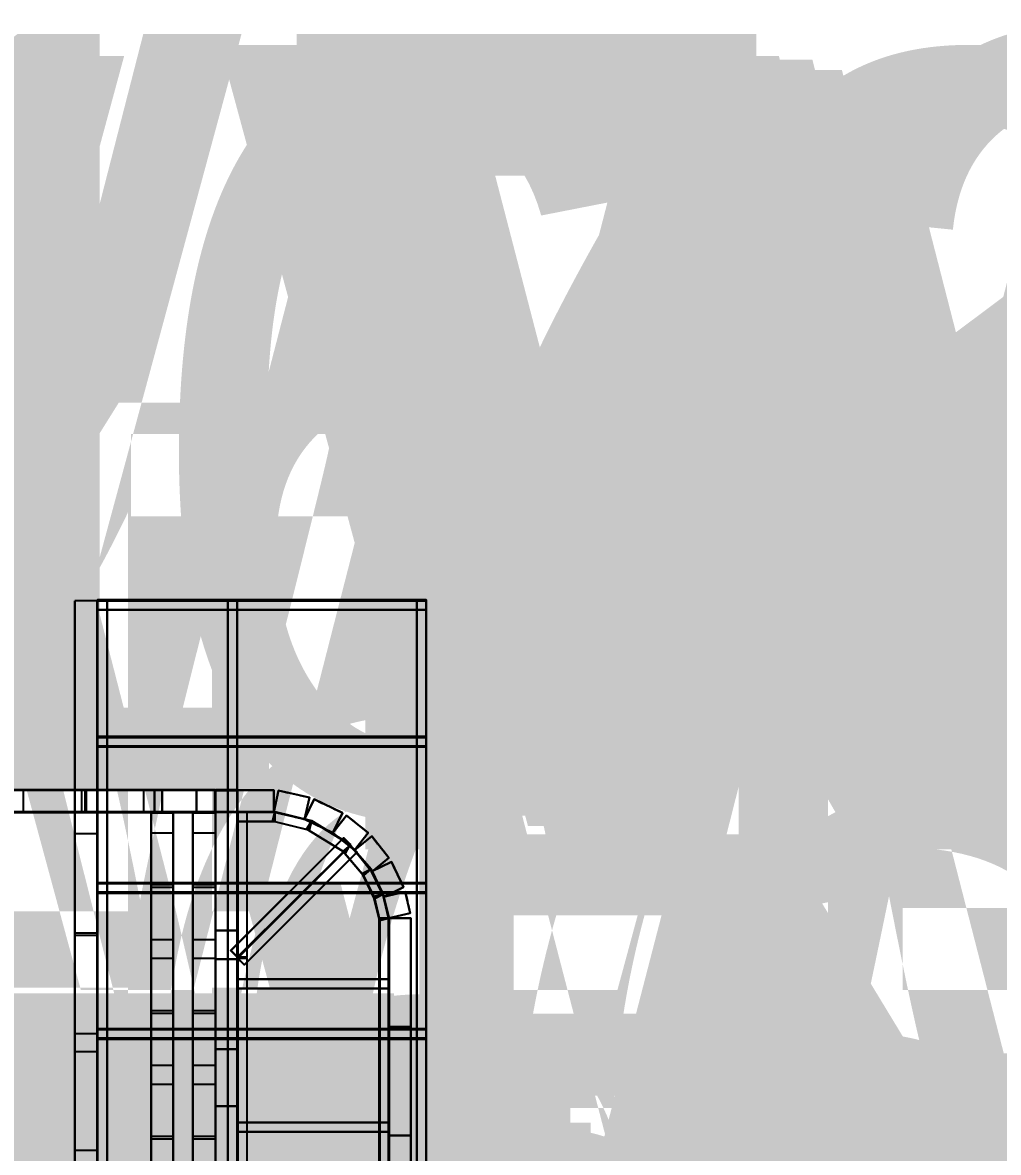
# Model space of a CAD drawing. Header units: inches. Extents: x 29 to 716, y 7 to 470.
# Drawn here: x 328.8 to 483.7, y 290.3 to 469.6 of the extents above; entities that cross this region are included whole.
import ezdxf

# ---------------------------------------------------------------- set-up
doc = ezdxf.new("R2010")
doc.units = ezdxf.units.IN
doc.header["$MEASUREMENT"] = 0
for name, color, linetype in [('FT2', 8, 'CONTINUOUS'), ('n1', 9, 'CONTINUOUS'), ('R1', 4, 'CONTINUOUS'), ('R2', 4, 'CONTINUOUS'), ('RT2', 7, 'CONTINUOUS'), ('W1', 5, 'CONTINUOUS'), ('W2', 5, 'CONTINUOUS')]:
    doc.layers.add(name, color=color, linetype=linetype)

msp = doc.modelspace()

# ---------------------------------------------------------------- linework, layer by layer
at = {"layer": 'FT2'}
for points in [[(301.19, 344.2, 112), (359.4, 344.2, 112), (359.4, 347.74, 112), (301.19, 347.74, 112)], [(301.19, 347.74, 112), (359.4, 347.74, 112), (359.4, 347.74, 110.54), (301.19, 347.74, 110.54)], [(301.19, 347.74, 96), (359.4, 347.74, 96), (359.4, 344.2, 96), (301.19, 344.2, 96)], [(301.19, 347.74, 96), (301.19, 347.74, 97.46), (359.4, 347.74, 97.46), (359.4, 347.74, 96)], [(328.88, 347.74, 112), (338.23, 347.74, 96.76), (336.99, 347.74, 96), (327.64, 347.74, 111.24)], [(328.88, 344.2, 112), (338.23, 344.2, 96.76), (338.23, 347.74, 96.76), (328.88, 347.74, 112)], [(338.71, 344.2, 96.76), (348.06, 344.2, 112), (348.06, 347.74, 112), (338.71, 347.74, 96.76)], [(338.71, 347.74, 96.76), (348.06, 347.74, 112), (349.3, 347.74, 111.24), (339.95, 347.74, 96)], [(349.74, 347.74, 111.96), (349.74, 347.74, 96.04), (349.74, 344.2, 96.04), (349.74, 344.2, 111.96)], [(349.74, 347.74, 111.96), (351.2, 347.74, 111.96), (351.2, 347.74, 96.04), (349.74, 347.74, 96.04)], [(356.4, 347.74, 111.96), (356.4, 347.74, 96.04), (356.4, 344.2, 96.04), (356.4, 344.2, 111.96)], [(356.4, 347.74, 111.96), (357.86, 347.74, 111.96), (357.86, 347.74, 96.04), (356.4, 347.74, 96.04)], [(359.4, 347.74, 96.04), (357.94, 347.74, 96.04), (357.94, 347.74, 111.96), (359.4, 347.74, 111.96)], [(359.4, 347.74, 96.04), (359.4, 347.74, 111.96), (359.4, 344.2, 111.96), (359.4, 344.2, 96.04)], [(301.19, 344.2, 112), (301.19, 344.2, 110.54), (359.4, 344.2, 110.54), (359.4, 344.2, 112)], [(301.19, 344.2, 96), (359.4, 344.2, 96), (359.4, 344.2, 97.46), (301.19, 344.2, 97.46)], [(328.88, 344.2, 112), (327.64, 344.2, 111.24), (336.99, 344.2, 96), (338.23, 344.2, 96.76)], [(338.71, 344.2, 96.76), (339.95, 344.2, 96), (349.3, 344.2, 111.24), (348.06, 344.2, 112)], [(352.73, 81.28, 112), (352.73, 344.14, 112), (349.19, 344.14, 112), (349.19, 81.28, 112)], [(349.19, 81.28, 112), (349.19, 344.14, 112), (349.19, 344.14, 110.54), (349.19, 81.28, 110.54)], [(349.19, 81.28, 96), (349.19, 344.14, 96), (352.73, 344.14, 96), (352.73, 81.28, 96)], [(349.19, 81.28, 96), (349.19, 81.28, 97.46), (349.19, 344.14, 97.46), (349.19, 344.14, 96)], [(349.19, 344.14, 96.04), (349.19, 344.14, 111.96), (352.73, 344.14, 111.96), (352.73, 344.14, 96.04)], [(349.19, 344.14, 96.04), (349.19, 342.68, 96.04), (349.19, 342.68, 111.96), (349.19, 344.14, 111.96)], [(349.74, 344.2, 111.96), (349.74, 344.2, 96.04), (351.2, 344.2, 96.04), (351.2, 344.2, 111.96)], [(352.73, 81.28, 112), (352.73, 81.28, 110.54), (352.73, 344.14, 110.54), (352.73, 344.14, 112)], [(352.73, 81.28, 96), (352.73, 344.14, 96), (352.73, 344.14, 97.46), (352.73, 81.28, 97.46)], [(352.73, 344.14, 96.04), (352.73, 344.14, 111.96), (352.73, 342.68, 111.96), (352.73, 342.68, 96.04)], [(359.4, 81.28, 112), (359.4, 344.14, 112), (355.85, 344.14, 112), (355.85, 81.28, 112)], [(355.85, 81.28, 112), (355.85, 344.14, 112), (355.85, 344.14, 110.54), (355.85, 81.28, 110.54)], [(355.85, 81.28, 96), (355.85, 344.14, 96), (359.4, 344.14, 96), (359.4, 81.28, 96)], [(355.85, 81.28, 96), (355.85, 81.28, 97.46), (355.85, 344.14, 97.46), (355.85, 344.14, 96)], [(355.85, 344.14, 96.04), (355.85, 344.14, 111.96), (359.4, 344.14, 111.96), (359.4, 344.14, 96.04)], [(355.85, 344.14, 96.04), (355.85, 342.68, 96.04), (355.85, 342.68, 111.96), (355.85, 344.14, 111.96)], [(356.4, 344.2, 111.96), (356.4, 344.2, 96.04), (357.86, 344.2, 96.04), (357.86, 344.2, 111.96)], [(359.4, 344.2, 96.04), (359.4, 344.2, 111.96), (357.94, 344.2, 111.96), (357.94, 344.2, 96.04)], [(359.4, 81.28, 112), (359.4, 81.28, 110.54), (359.4, 344.14, 110.54), (359.4, 344.14, 112)], [(359.4, 81.28, 96), (359.4, 344.14, 96), (359.4, 344.14, 97.46), (359.4, 81.28, 97.46)], [(359.4, 344.14, 96.04), (359.4, 344.14, 111.96), (359.4, 342.68, 111.96), (359.4, 342.68, 96.04)], [(349.19, 332.78, 96.69), (349.19, 340.95, 112), (349.19, 342.23, 111.31), (349.19, 334.06, 96)], [(352.73, 332.78, 96.69), (352.73, 340.95, 112), (349.19, 340.95, 112), (349.19, 332.78, 96.69)], [(352.73, 332.78, 96.69), (352.73, 334.06, 96), (352.73, 342.23, 111.31), (352.73, 340.95, 112)], [(355.85, 332.78, 96.69), (355.85, 340.95, 112), (355.85, 342.23, 111.31), (355.85, 334.06, 96)], [(359.4, 332.78, 96.69), (359.4, 340.95, 112), (355.85, 340.95, 112), (355.85, 332.78, 96.69)], [(359.4, 332.78, 96.69), (359.4, 334.06, 96), (359.4, 342.23, 111.31), (359.4, 340.95, 112)], [(352.73, 324.07, 112), (352.73, 332.29, 96.69), (349.19, 332.29, 96.69), (349.19, 324.07, 112)], [(349.19, 324.07, 112), (349.19, 332.29, 96.69), (349.19, 331.01, 96), (349.19, 322.79, 111.31)], [(352.73, 324.07, 112), (352.73, 322.79, 111.31), (352.73, 331.01, 96), (352.73, 332.29, 96.69)], [(359.4, 324.07, 112), (359.4, 332.29, 96.69), (355.85, 332.29, 96.69), (355.85, 324.07, 112)], [(355.85, 324.07, 112), (355.85, 332.29, 96.69), (355.85, 331.01, 96), (355.85, 322.79, 111.31)], [(359.4, 324.07, 112), (359.4, 322.79, 111.31), (359.4, 331.01, 96), (359.4, 332.29, 96.69)], [(349.19, 312.8, 96.69), (349.19, 321.03, 112), (349.19, 322.32, 111.31), (349.19, 314.08, 96)], [(352.73, 312.8, 96.69), (352.73, 321.03, 112), (349.19, 321.03, 112), (349.19, 312.8, 96.69)], [(352.73, 312.8, 96.69), (352.73, 314.08, 96), (352.73, 322.32, 111.31), (352.73, 321.03, 112)], [(355.85, 312.8, 96.69), (355.85, 321.03, 112), (355.85, 322.32, 111.31), (355.85, 314.08, 96)], [(359.4, 312.8, 96.69), (359.4, 321.03, 112), (355.85, 321.03, 112), (355.85, 312.8, 96.69)], [(359.4, 312.8, 96.69), (359.4, 314.08, 96), (359.4, 322.32, 111.31), (359.4, 321.03, 112)], [(352.73, 304.1, 112), (352.73, 312.33, 96.69), (349.19, 312.33, 96.69), (349.19, 304.1, 112)], [(349.19, 304.1, 112), (349.19, 312.33, 96.69), (349.19, 311.05, 96), (349.19, 302.81, 111.31)], [(352.73, 304.1, 112), (352.73, 302.81, 111.31), (352.73, 311.05, 96), (352.73, 312.33, 96.69)], [(359.4, 304.1, 112), (359.4, 312.33, 96.69), (355.85, 312.33, 96.69), (355.85, 304.1, 112)], [(355.85, 304.1, 112), (355.85, 312.33, 96.69), (355.85, 311.05, 96), (355.85, 302.81, 111.31)], [(359.4, 304.1, 112), (359.4, 302.81, 111.31), (359.4, 311.05, 96), (359.4, 312.33, 96.69)], [(349.19, 292.83, 96.69), (349.19, 301.06, 112), (349.19, 302.34, 111.31), (349.19, 294.11, 96)], [(352.73, 292.83, 96.69), (352.73, 294.11, 96), (352.73, 302.34, 111.31), (352.73, 301.06, 112)], [(355.85, 292.83, 96.69), (355.85, 301.06, 112), (355.85, 302.34, 111.31), (355.85, 294.11, 96)], [(359.4, 292.83, 96.69), (359.4, 294.11, 96), (359.4, 302.34, 111.31), (359.4, 301.06, 112)], [(352.73, 292.83, 96.69), (352.73, 301.06, 112), (349.19, 301.06, 112), (349.19, 292.83, 96.69)], [(359.4, 292.83, 96.69), (359.4, 301.06, 112), (355.85, 301.06, 112), (355.85, 292.83, 96.69)], [(352.73, 284.13, 112), (352.73, 292.36, 96.69), (349.19, 292.36, 96.69), (349.19, 284.13, 112)], [(349.19, 284.13, 112), (349.19, 292.36, 96.69), (349.19, 291.07, 96), (349.19, 282.84, 111.31)], [(352.73, 284.13, 112), (352.73, 282.84, 111.31), (352.73, 291.07, 96), (352.73, 292.36, 96.69)], [(359.4, 284.13, 112), (359.4, 292.36, 96.69), (355.85, 292.36, 96.69), (355.85, 284.13, 112)], [(355.85, 284.13, 112), (355.85, 292.36, 96.69), (355.85, 291.07, 96), (355.85, 282.84, 111.31)], [(359.4, 284.13, 112), (359.4, 282.84, 111.31), (359.4, 291.07, 96), (359.4, 292.36, 96.69)]]:
    msp.add_3dface(points, dxfattribs=at)
at = {"layer": 'n1'}
for points in [[(359.4, 347.83, 96), (359.4, 347.83), (359.4, 344.33), (359.4, 344.33, 96)], [(359.4, 344.33), (359.4, 347.77), (362.9, 347.77), (362.9, 344.33)], [(359.4, 344.33, 3.5), (359.4, 347.77, 3.5), (359.4, 347.77), (359.4, 344.33)], [(359.4, 347.77), (359.4, 347.77, 96), (362.9, 347.77, 96), (362.9, 347.77)], [(359.4, 344.27), (359.4, 344.27, 96), (359.4, 347.77, 96), (359.4, 347.77)], [(359.4, 347.77, 96), (359.4, 344.33, 96), (362.9, 344.33, 96), (362.9, 347.77, 96)], [(359.4, 347.77, 92.5), (359.4, 344.33, 92.5), (359.4, 344.33, 96), (359.4, 347.77, 96)], [(362.9, 347.71, 96), (362.9, 77.84, 96), (359.4, 77.84, 96), (359.4, 347.71, 96)], [(359.4, 77.84, 106), (359.4, 347.71, 106), (359.4, 347.71, 96), (359.4, 77.84, 96)], [(362.9, 77.84, 106), (362.9, 347.71, 106), (359.4, 347.71, 106), (359.4, 77.84, 106)], [(359.4, 347.71, 96), (359.4, 77.84, 96), (359.4, 77.84, 106), (359.4, 347.71, 106)], [(362.9, 347.71, 106), (362.9, 347.71, 96), (359.4, 347.71, 96), (359.4, 347.71, 106)], [(359.4, 337.71, 96), (359.4, 337.71, 106), (359.4, 347.71, 106), (359.4, 347.71, 96)], [(362.9, 347.83), (362.9, 347.83, 96), (362.9, 344.33, 96), (362.9, 344.33)], [(362.9, 347.77, 3.5), (362.9, 344.33, 3.5), (362.9, 344.33), (362.9, 347.77)], [(362.9, 344.27, 96), (362.9, 344.27), (362.9, 347.77), (362.9, 347.77, 96)], [(362.9, 344.33, 92.5), (362.9, 347.77, 92.5), (362.9, 347.77, 96), (362.9, 344.33, 96)], [(362.9, 347.71, 106), (362.9, 77.84, 106), (362.9, 77.84, 96), (362.9, 347.71, 96)], [(362.9, 77.84, 96), (362.9, 347.71, 96), (362.9, 347.71, 106), (362.9, 77.84, 106)], [(362.9, 337.71, 106), (362.9, 337.71, 96), (362.9, 347.71, 96), (362.9, 347.71, 106)], [(359.4, 344.33, 96), (359.4, 344.33), (362.9, 344.33), (362.9, 344.33, 96)]]:
    msp.add_3dface(points, dxfattribs=at)
at = {"layer": 'R1'}
for points in [[(362.88, 344.3, 112.52), (362.89, 321.27, 112.56), (362.96, 321.27, 116.12), (362.95, 344.3, 116.08)], [(364.38, 344.3, 112.49), (364.39, 321.27, 112.53), (362.89, 321.27, 112.56), (362.88, 344.3, 112.52)], [(368.85, 344.3, 112.39), (362.88, 344.3, 112.52), (362.95, 344.3, 116.08), (368.92, 344.3, 115.96)], [(368.85, 342.8, 112.4), (362.88, 342.8, 112.52), (362.88, 344.3, 112.52), (368.85, 344.3, 112.39)], [(364.46, 321.27, 116.09), (364.45, 344.3, 116.05), (362.95, 344.3, 116.08), (362.96, 321.27, 116.12)], [(362.95, 342.8, 116.08), (368.92, 342.8, 115.96), (368.92, 344.3, 115.96), (362.95, 344.3, 116.08)], [(374.3, 341.41, 112.29), (368.49, 342.84, 112.4), (368.85, 344.3, 112.39), (374.66, 342.86, 112.28)], [(368.57, 342.85, 115.97), (374.37, 341.41, 115.85), (374.73, 342.87, 115.84), (368.92, 344.3, 115.96)], [(374.66, 342.86, 112.28), (368.85, 344.3, 112.39), (368.92, 344.3, 115.96), (374.73, 342.87, 115.84)], [(380.02, 337.82, 112.18), (373.88, 341.58, 112.3), (374.66, 342.86, 112.28), (380.8, 339.1, 112.16)], [(373.95, 341.59, 115.86), (380.09, 337.83, 115.74), (380.87, 339.11, 115.72), (374.73, 342.87, 115.84)], [(380.8, 339.1, 112.16), (374.66, 342.86, 112.28), (374.73, 342.87, 115.84), (380.87, 339.11, 115.72)], [(361.83, 322.33, 112.58), (379.74, 340.17, 112.18), (380.8, 339.1, 112.16), (362.89, 321.27, 112.56)], [(379.82, 340.17, 115.74), (361.9, 322.33, 116.14), (362.96, 321.27, 116.12), (380.87, 339.11, 115.72)], [(362.89, 321.27, 112.56), (380.8, 339.1, 112.16), (380.87, 339.11, 115.72), (362.96, 321.27, 116.12)], [(380.8, 338.99, 112.2), (362.89, 321.09, 112.57), (362.96, 321.09, 116.13), (380.87, 338.99, 115.76)], [(381.86, 337.93, 112.18), (363.95, 320.03, 112.55), (362.89, 321.09, 112.57), (380.8, 338.99, 112.2)], [(364.02, 320.03, 116.11), (381.93, 337.93, 115.74), (380.87, 338.99, 115.76), (362.96, 321.09, 116.13)], [(382.89, 334.22, 112.16), (379.65, 338.02, 112.22), (380.8, 338.99, 112.2), (384.03, 335.19, 112.13)], [(379.73, 338.02, 115.79), (382.97, 334.22, 115.72), (384.11, 335.19, 115.69), (380.87, 338.99, 115.76)], [(384.03, 335.19, 112.13), (380.8, 338.99, 112.2), (380.87, 338.99, 115.76), (384.11, 335.19, 115.69)], [(384.62, 330.57, 112.12), (382.69, 334.53, 112.16), (384.03, 335.19, 112.13), (385.97, 331.23, 112.09)], [(382.76, 334.53, 115.72), (384.69, 330.57, 115.68), (386.04, 331.23, 115.65), (384.11, 335.19, 115.69)], [(385.97, 331.23, 112.09), (384.03, 335.19, 112.13), (384.11, 335.19, 115.69), (386.04, 331.23, 115.65)], [(385.46, 327.07, 112.1), (384.51, 330.87, 112.12), (385.97, 331.23, 112.09), (386.91, 327.44, 112.07)], [(384.59, 330.87, 115.68), (385.53, 327.07, 115.66), (386.99, 327.44, 115.63), (386.04, 331.23, 115.65)], [(386.91, 327.44, 112.07), (385.97, 331.23, 112.09), (386.04, 331.23, 115.65), (386.99, 327.44, 115.63)], [(385.41, 134.32, 112.1), (385.41, 327.44, 112.1), (386.91, 327.44, 112.07), (386.91, 134.32, 112.07)], [(385.49, 327.44, 115.67), (385.49, 134.32, 115.67), (386.99, 134.32, 115.63), (386.99, 327.44, 115.63)], [(386.91, 134.32, 112.07), (386.91, 327.44, 112.07), (386.99, 327.44, 115.63), (386.99, 134.32, 115.63)], [(362.89, 321.09, 112.57), (362.89, 158.34, 112.57), (362.96, 158.34, 116.13), (362.96, 321.09, 116.13)], [(364.39, 321.09, 112.54), (364.39, 158.34, 112.54), (362.89, 158.34, 112.57), (362.89, 321.09, 112.57)], [(364.46, 158.34, 116.1), (364.46, 321.09, 116.1), (362.96, 321.09, 116.13), (362.96, 158.34, 116.13)], [(362.89, 317.75, 112.57), (386.91, 317.75, 112.07), (386.91, 316.25, 112.07), (362.89, 316.25, 112.57)], [(386.99, 317.75, 115.63), (362.96, 317.75, 116.13), (362.96, 316.25, 116.13), (386.99, 316.25, 115.63)], [(362.89, 316.25, 112.57), (386.91, 316.25, 112.07), (386.99, 316.25, 115.63), (362.96, 316.25, 116.13)], [(362.89, 295.01, 112.57), (386.91, 295.01, 112.07), (386.91, 293.51, 112.07), (362.89, 293.51, 112.57)], [(386.99, 295.01, 115.63), (362.96, 295.01, 116.13), (362.96, 293.51, 116.13), (386.99, 293.51, 115.63)], [(362.89, 293.51, 112.57), (386.91, 293.51, 112.07), (386.99, 293.51, 115.63), (362.96, 293.51, 116.13)]]:
    msp.add_3dface(points, dxfattribs=at)
at = {"layer": 'R2'}
for points in [[(392.89, 377.81, 219.94), (340.72, 377.81, 219.94), (340.72, 377.95, 223.5), (392.89, 377.95, 223.5)], [(340.72, 376.45, 223.56), (392.89, 376.45, 223.56), (392.89, 377.95, 223.5), (340.72, 377.95, 223.5)], [(340.72, 377.81, 219.94), (340.72, 6.78, 235.42), (340.72, 6.93, 238.98), (340.72, 377.95, 223.5)], [(342.22, 6.93, 238.98), (342.22, 377.95, 223.5), (340.72, 377.95, 223.5), (340.72, 6.93, 238.98)], [(392.89, 376.31, 220), (340.72, 376.31, 220), (340.72, 377.81, 219.94), (392.89, 377.81, 219.94)], [(342.22, 377.81, 219.94), (342.22, 6.78, 235.42), (340.72, 6.78, 235.42), (340.72, 377.81, 219.94)], [(361.39, 377.95, 223.5), (361.39, 354.76, 224.46), (362.89, 354.76, 224.46), (362.89, 377.95, 223.5)], [(361.39, 354.62, 220.91), (361.39, 377.81, 219.94), (362.89, 377.81, 219.94), (362.89, 354.62, 220.91)], [(362.89, 354.62, 220.91), (362.89, 377.81, 219.94), (362.89, 377.95, 223.5), (362.89, 354.76, 224.46)], [(391.39, 377.95, 223.5), (391.39, 6.93, 238.98), (392.89, 6.93, 238.98), (392.89, 377.95, 223.5)], [(391.39, 6.78, 235.42), (391.39, 377.81, 219.94), (392.89, 377.81, 219.94), (392.89, 6.78, 235.42)], [(392.89, 6.78, 235.42), (392.89, 377.81, 219.94), (392.89, 377.95, 223.5), (392.89, 6.93, 238.98)], [(392.89, 356.26, 224.4), (340.72, 356.26, 224.4), (340.72, 354.76, 224.46), (392.89, 354.76, 224.46)], [(340.72, 356.11, 220.84), (392.89, 356.11, 220.84), (392.89, 354.62, 220.91), (340.72, 354.62, 220.91)], [(340.72, 354.62, 220.91), (392.89, 354.62, 220.91), (392.89, 354.76, 224.46), (340.72, 354.76, 224.46)], [(361.39, 354.76, 224.46), (361.39, 331.58, 225.43), (362.89, 331.58, 225.43), (362.89, 354.76, 224.46)], [(361.39, 331.43, 221.87), (361.39, 354.62, 220.91), (362.89, 354.62, 220.91), (362.89, 331.43, 221.87)], [(362.89, 331.43, 221.87), (362.89, 354.62, 220.91), (362.89, 354.76, 224.46), (362.89, 331.58, 225.43)], [(392.89, 333.07, 225.37), (340.72, 333.07, 225.37), (340.72, 331.58, 225.43), (392.89, 331.58, 225.43)], [(340.72, 332.93, 221.81), (392.89, 332.93, 221.81), (392.89, 331.43, 221.87), (340.72, 331.43, 221.87)], [(340.72, 331.43, 221.87), (392.89, 331.43, 221.87), (392.89, 331.58, 225.43), (340.72, 331.58, 225.43)], [(361.39, 331.58, 225.43), (361.39, 308.39, 226.4), (362.89, 308.39, 226.4), (362.89, 331.58, 225.43)], [(361.39, 308.24, 222.84), (361.39, 331.43, 221.87), (362.89, 331.43, 221.87), (362.89, 308.24, 222.84)], [(362.89, 308.24, 222.84), (362.89, 331.43, 221.87), (362.89, 331.58, 225.43), (362.89, 308.39, 226.4)], [(392.89, 309.88, 226.34), (340.72, 309.88, 226.34), (340.72, 308.39, 226.4), (392.89, 308.39, 226.4)], [(340.72, 309.74, 222.78), (392.89, 309.74, 222.78), (392.89, 308.24, 222.84), (340.72, 308.24, 222.84)], [(340.72, 308.24, 222.84), (392.89, 308.24, 222.84), (392.89, 308.39, 226.4), (340.72, 308.39, 226.4)], [(361.39, 308.39, 226.4), (361.39, 285.2, 227.37), (362.89, 285.2, 227.37), (362.89, 308.39, 226.4)], [(361.39, 285.05, 223.81), (361.39, 308.24, 222.84), (362.89, 308.24, 222.84), (362.89, 285.05, 223.81)], [(362.89, 285.05, 223.81), (362.89, 308.24, 222.84), (362.89, 308.39, 226.4), (362.89, 285.2, 227.37)]]:
    msp.add_3dface(points, dxfattribs=at)
at = {"layer": 'RT2'}
for points in [[(337.12, 377.81, 223.5), (337.12, 6.78, 238.98), (340.66, 6.78, 238.98), (340.66, 377.81, 223.5)], [(337.12, 377.81, 223.5), (337.12, 377.74, 222.04), (337.12, 6.72, 237.53), (337.12, 6.78, 238.98)], [(340.66, 377.81, 223.5), (340.66, 6.78, 238.98), (340.66, 6.72, 237.53), (340.66, 377.74, 222.04)], [(337.12, 344.31, 208.79), (337.12, 81.28, 219.77), (337.12, 81.34, 221.23), (337.12, 344.37, 210.25)], [(340.66, 344.31, 208.79), (340.66, 344.37, 210.25), (340.66, 81.34, 221.23), (340.66, 81.28, 219.77)], [(340.66, 344.31, 208.79), (340.66, 81.28, 219.77), (337.12, 81.28, 219.77), (337.12, 344.31, 208.79)], [(337.12, 344.31, 208.87), (337.12, 344.31, 224.9), (340.66, 344.31, 224.9), (340.66, 344.31, 208.87)], [(337.12, 344.31, 208.87), (337.12, 342.85, 208.87), (337.12, 342.85, 224.9), (337.12, 344.31, 224.9)], [(340.66, 344.31, 208.87), (340.66, 344.31, 224.9), (340.66, 342.85, 224.9), (340.66, 342.85, 208.87)], [(337.12, 340.83, 225.04), (337.12, 341.81, 223.96), (337.12, 326.09, 209.81), (337.12, 325.11, 210.89)], [(337.12, 340.83, 225.04), (337.12, 325.11, 210.89), (340.66, 325.11, 210.89), (340.66, 340.83, 225.04)], [(340.66, 340.83, 225.04), (340.66, 325.11, 210.89), (340.66, 326.09, 209.81), (340.66, 341.81, 223.96)], [(337.12, 324.68, 210.95), (337.12, 309.13, 226.36), (340.66, 309.13, 226.36), (340.66, 324.68, 210.95)], [(337.12, 324.68, 210.95), (337.12, 323.66, 209.92), (337.12, 308.11, 225.33), (337.12, 309.13, 226.36)], [(340.66, 324.68, 210.95), (340.66, 309.13, 226.36), (340.66, 308.11, 225.33), (340.66, 323.66, 209.92)], [(337.12, 306.22, 226.49), (337.12, 307.2, 225.41), (337.12, 291.59, 211.25), (337.12, 290.61, 212.32)], [(340.66, 306.22, 226.49), (340.66, 290.61, 212.32), (340.66, 291.59, 211.25), (340.66, 307.2, 225.41)], [(337.12, 306.22, 226.49), (337.12, 290.61, 212.32), (340.66, 290.61, 212.32), (340.66, 306.22, 226.49)]]:
    msp.add_3dface(points, dxfattribs=at)
at = {"layer": 'W1'}
for points in [[(359.33, 344.27), (28.68, 344.27), (28.68, 347.77), (359.33, 347.77)], [(28.68, 347.77, 1.5), (359.33, 347.77, 1.5), (359.33, 347.77), (28.68, 347.77)], [(28.68, 344.27, 96), (359.33, 344.27, 96), (359.33, 347.77, 96), (28.68, 347.77, 96)], [(359.33, 347.77, 94.5), (28.68, 347.77, 94.5), (28.68, 347.77, 96), (359.33, 347.77, 96)], [(326.96, 344.27, 48), (350.96, 344.27, 48), (350.96, 347.77, 48), (326.96, 347.77, 48)], [(350.96, 347.77, 46.5), (326.96, 347.77, 46.5), (326.96, 347.77, 48), (350.96, 347.77, 48)], [(349.46, 347.77), (349.46, 347.77, 96), (350.96, 347.77, 96), (350.96, 347.77)], [(350.96, 344.27, 96), (350.96, 344.27), (350.96, 347.77), (350.96, 347.77, 96)], [(350.96, 344.27, 48), (359.33, 344.27, 48), (359.33, 347.77, 48), (350.96, 347.77, 48)], [(359.33, 347.77, 46.5), (350.96, 347.77, 46.5), (350.96, 347.77, 48), (359.33, 347.77, 48)], [(357.83, 347.77), (357.83, 347.77, 96), (359.33, 347.77, 96), (359.33, 347.77)], [(359.33, 344.27, 96), (359.33, 344.27), (359.33, 347.77), (359.33, 347.77, 96)], [(368.67, 344.27), (362.92, 344.27), (362.92, 347.77), (368.67, 347.77)], [(362.92, 347.77, 1.5), (368.67, 347.77, 1.5), (368.67, 347.77), (362.92, 347.77)], [(362.92, 344.27), (362.92, 344.27, 134), (362.92, 347.77, 134), (362.92, 347.77)], [(364.42, 347.77, 134), (364.42, 347.77), (362.92, 347.77), (362.92, 347.77, 134)], [(362.92, 344.27, 134), (368.67, 344.27, 134), (368.67, 347.77, 134), (362.92, 347.77, 134)], [(368.67, 347.77, 132.5), (362.92, 347.77, 132.5), (362.92, 347.77, 134), (368.67, 347.77, 134)], [(362.92, 344.27, 44.67), (368.67, 344.27, 44.67), (368.67, 347.77, 44.67), (362.92, 347.77, 44.67)], [(368.67, 347.77, 43.17), (362.92, 347.77, 43.17), (362.92, 347.77, 44.67), (368.67, 347.77, 44.67)], [(362.92, 344.27, 89.33), (368.67, 344.27, 89.33), (368.67, 347.77, 89.33), (362.92, 347.77, 89.33)], [(368.67, 347.77, 87.83), (362.92, 347.77, 87.83), (362.92, 347.77, 89.33), (368.67, 347.77, 89.33)], [(367.17, 347.77), (367.17, 347.77, 134), (368.67, 347.77, 134), (368.67, 347.77)], [(368.67, 344.27, 134), (368.67, 344.27), (368.67, 347.77), (368.67, 347.77, 134)], [(373.55, 343.16), (368.67, 344.27), (369.45, 347.68), (374.33, 346.57)], [(368.67, 344.27), (368.67, 344.27, 134), (369.45, 347.68, 134), (369.45, 347.68)], [(368.67, 344.27, 134), (373.55, 343.16, 134), (374.33, 346.57, 134), (369.45, 347.68, 134)], [(368.67, 344.27, 44.67), (373.55, 343.16, 44.67), (374.33, 346.57, 44.67), (369.45, 347.68, 44.67)], [(368.67, 344.27, 89.33), (373.55, 343.16, 89.33), (374.33, 346.57, 89.33), (369.45, 347.68, 89.33)], [(369.45, 347.68, 1.5), (374.33, 346.57, 1.5), (374.33, 346.57), (369.45, 347.68)], [(370.91, 347.35, 134), (370.91, 347.35), (369.45, 347.68), (369.45, 347.68, 134)], [(374.33, 346.57, 132.5), (369.45, 347.68, 132.5), (369.45, 347.68, 134), (374.33, 346.57, 134)], [(374.33, 346.57, 43.17), (369.45, 347.68, 43.17), (369.45, 347.68, 44.67), (374.33, 346.57, 44.67)], [(374.33, 346.57, 87.83), (369.45, 347.68, 87.83), (369.45, 347.68, 89.33), (374.33, 346.57, 89.33)], [(372.86, 346.9), (372.86, 346.9, 134), (374.33, 346.57, 134), (374.33, 346.57)], [(373.55, 343.16, 134), (373.55, 343.16), (374.33, 346.57), (374.33, 346.57, 134)], [(378.05, 340.99), (373.55, 343.16), (375.07, 346.31), (379.57, 344.14)], [(373.55, 343.16), (373.55, 343.16, 134), (375.07, 346.31, 134), (375.07, 346.31)], [(373.55, 343.16, 134), (378.05, 340.99, 134), (379.57, 344.14, 134), (375.07, 346.31, 134)], [(373.55, 343.16, 44.67), (378.05, 340.99, 44.67), (379.57, 344.14, 44.67), (375.07, 346.31, 44.67)], [(373.55, 343.16, 89.33), (378.05, 340.99, 89.33), (379.57, 344.14, 89.33), (375.07, 346.31, 89.33)], [(375.07, 346.31, 1.5), (379.57, 344.14, 1.5), (379.57, 344.14), (375.07, 346.31)], [(376.42, 345.66, 134), (376.42, 345.66), (375.07, 346.31), (375.07, 346.31, 134)], [(379.57, 344.14, 132.5), (375.07, 346.31, 132.5), (375.07, 346.31, 134), (379.57, 344.14, 134)], [(379.57, 344.14, 43.17), (375.07, 346.31, 43.17), (375.07, 346.31, 44.67), (379.57, 344.14, 44.67)], [(379.57, 344.14, 87.83), (375.07, 346.31, 87.83), (375.07, 346.31, 89.33), (379.57, 344.14, 89.33)], [(378.22, 344.79), (378.22, 344.79, 134), (379.57, 344.14, 134), (379.57, 344.14)], [(359.33, 344.27, 1.5), (28.68, 344.27, 1.5), (28.68, 344.27), (359.33, 344.27)], [(28.68, 344.27, 94.5), (359.33, 344.27, 94.5), (359.33, 344.27, 96), (28.68, 344.27, 96)], [(326.96, 344.27, 46.5), (350.96, 344.27, 46.5), (350.96, 344.27, 48), (326.96, 344.27, 48)], [(349.46, 344.27, 96), (349.46, 344.27), (350.96, 344.27), (350.96, 344.27, 96)], [(350.96, 344.27, 46.5), (359.33, 344.27, 46.5), (359.33, 344.27, 48), (350.96, 344.27, 48)], [(357.83, 344.27, 96), (357.83, 344.27), (359.33, 344.27), (359.33, 344.27, 96)], [(362.9, 344.27, 106), (362.9, 82.21, 106), (359.4, 82.21, 106), (359.4, 344.27, 106)], [(359.4, 82.21, 107.5), (359.4, 344.27, 107.5), (359.4, 344.27, 106), (359.4, 82.21, 106)], [(362.9, 82.21, 112.75), (362.9, 344.27, 112.75), (359.4, 344.27, 112.75), (359.4, 82.21, 112.75)], [(359.4, 344.27, 111.25), (359.4, 82.21, 111.25), (359.4, 82.21, 112.75), (359.4, 344.27, 112.75)], [(362.9, 344.27, 112.75), (362.9, 344.27, 106), (359.4, 344.27, 106), (359.4, 344.27, 112.75)], [(359.4, 342.77, 106), (359.4, 342.77, 112.75), (359.4, 344.27, 112.75), (359.4, 344.27, 106)], [(362.9, 344.27, 107.5), (362.9, 82.21, 107.5), (362.9, 82.21, 106), (362.9, 344.27, 106)], [(362.9, 82.21, 111.25), (362.9, 344.27, 111.25), (362.9, 344.27, 112.75), (362.9, 82.21, 112.75)], [(362.9, 342.77, 112.75), (362.9, 342.77, 106), (362.9, 344.27, 106), (362.9, 344.27, 112.75)], [(368.67, 344.27, 1.5), (362.92, 344.27, 1.5), (362.92, 344.27), (368.67, 344.27)], [(364.42, 344.27), (364.42, 344.27, 134), (362.92, 344.27, 134), (362.92, 344.27)], [(362.92, 344.27, 132.5), (368.67, 344.27, 132.5), (368.67, 344.27, 134), (362.92, 344.27, 134)], [(362.92, 344.27, 43.17), (368.67, 344.27, 43.17), (368.67, 344.27, 44.67), (362.92, 344.27, 44.67)], [(362.92, 344.27, 87.83), (368.67, 344.27, 87.83), (368.67, 344.27, 89.33), (362.92, 344.27, 89.33)], [(367.17, 344.27, 134), (367.17, 344.27), (368.67, 344.27), (368.67, 344.27, 134)], [(373.55, 343.16, 1.5), (368.67, 344.27, 1.5), (368.67, 344.27), (373.55, 343.16)], [(370.13, 343.94), (370.13, 343.94, 134), (368.67, 344.27, 134), (368.67, 344.27)], [(368.67, 344.27, 132.5), (373.55, 343.16, 132.5), (373.55, 343.16, 134), (368.67, 344.27, 134)], [(368.67, 344.27, 43.17), (373.55, 343.16, 43.17), (373.55, 343.16, 44.67), (368.67, 344.27, 44.67)], [(368.67, 344.27, 87.83), (373.55, 343.16, 87.83), (373.55, 343.16, 89.33), (368.67, 344.27, 89.33)], [(372.08, 343.49, 134), (372.08, 343.49), (373.55, 343.16), (373.55, 343.16, 134)], [(378.05, 340.99, 1.5), (373.55, 343.16, 1.5), (373.55, 343.16), (378.05, 340.99)], [(374.9, 342.51), (374.9, 342.51, 134), (373.55, 343.16, 134), (373.55, 343.16)], [(373.55, 343.16, 132.5), (378.05, 340.99, 132.5), (378.05, 340.99, 134), (373.55, 343.16, 134)], [(373.55, 343.16, 43.17), (378.05, 340.99, 43.17), (378.05, 340.99, 44.67), (373.55, 343.16, 44.67)], [(373.55, 343.16, 87.83), (378.05, 340.99, 87.83), (378.05, 340.99, 89.33), (373.55, 343.16, 89.33)], [(378.05, 340.99, 134), (378.05, 340.99), (379.57, 344.14), (379.57, 344.14, 134)], [(381.49, 338.25), (378.05, 340.99), (380.23, 343.73), (383.67, 340.99)], [(378.05, 340.99), (378.05, 340.99, 134), (380.23, 343.73, 134), (380.23, 343.73)], [(378.05, 340.99, 134), (381.49, 338.25, 134), (383.67, 340.99, 134), (380.23, 343.73, 134)], [(378.05, 340.99, 44.67), (381.49, 338.25, 44.67), (383.67, 340.99, 44.67), (380.23, 343.73, 44.67)], [(378.05, 340.99, 89.33), (381.49, 338.25, 89.33), (383.67, 340.99, 89.33), (380.23, 343.73, 89.33)], [(380.23, 343.73, 1.5), (383.67, 340.99, 1.5), (383.67, 340.99), (380.23, 343.73)], [(381.41, 342.79, 134), (381.41, 342.79), (380.23, 343.73), (380.23, 343.73, 134)], [(383.67, 340.99, 132.5), (380.23, 343.73, 132.5), (380.23, 343.73, 134), (383.67, 340.99, 134)], [(383.67, 340.99, 43.17), (380.23, 343.73, 43.17), (380.23, 343.73, 44.67), (383.67, 340.99, 44.67)], [(383.67, 340.99, 87.83), (380.23, 343.73, 87.83), (380.23, 343.73, 89.33), (383.67, 340.99, 89.33)], [(376.7, 341.64, 134), (376.7, 341.64), (378.05, 340.99), (378.05, 340.99, 134)], [(381.49, 338.25, 1.5), (378.05, 340.99, 1.5), (378.05, 340.99), (381.49, 338.25)], [(379.22, 340.05), (379.22, 340.05, 134), (378.05, 340.99, 134), (378.05, 340.99)], [(378.05, 340.99, 132.5), (381.49, 338.25, 132.5), (381.49, 338.25, 134), (378.05, 340.99, 134)], [(378.05, 340.99, 43.17), (381.49, 338.25, 43.17), (381.49, 338.25, 44.67), (378.05, 340.99, 44.67)], [(378.05, 340.99, 87.83), (381.49, 338.25, 87.83), (381.49, 338.25, 89.33), (378.05, 340.99, 89.33)], [(381.49, 338.25, 134), (381.49, 338.25), (383.67, 340.99), (383.67, 340.99, 134)], [(382.5, 341.92), (382.5, 341.92, 134), (383.67, 340.99, 134), (383.67, 340.99)], [(380.31, 339.18, 134), (380.31, 339.18), (381.49, 338.25), (381.49, 338.25, 134)], [(384.23, 334.81), (381.49, 338.25), (384.22, 340.43), (386.96, 337)], [(381.49, 338.25), (381.49, 338.25, 134), (384.22, 340.43, 134), (384.22, 340.43)], [(381.49, 338.25, 134), (384.23, 334.81, 134), (386.96, 337, 134), (384.22, 340.43, 134)], [(381.49, 338.25, 44.67), (384.23, 334.81, 44.67), (386.96, 337, 44.67), (384.22, 340.43, 44.67)], [(381.49, 338.25, 89.33), (384.23, 334.81, 89.33), (386.96, 337, 89.33), (384.22, 340.43, 89.33)], [(384.22, 340.43, 1.5), (386.96, 337, 1.5), (386.96, 337), (384.22, 340.43)], [(385.16, 339.26, 134), (385.16, 339.26), (384.22, 340.43), (384.22, 340.43, 134)], [(386.96, 337, 132.5), (384.22, 340.43, 132.5), (384.22, 340.43, 134), (386.96, 337, 134)], [(386.96, 337, 43.17), (384.22, 340.43, 43.17), (384.22, 340.43, 44.67), (386.96, 337, 44.67)], [(386.96, 337, 87.83), (384.22, 340.43, 87.83), (384.22, 340.43, 89.33), (386.96, 337, 89.33)], [(384.23, 334.81, 1.5), (381.49, 338.25, 1.5), (381.49, 338.25), (384.23, 334.81)], [(382.42, 337.08), (382.42, 337.08, 134), (381.49, 338.25, 134), (381.49, 338.25)], [(381.49, 338.25, 132.5), (384.23, 334.81, 132.5), (384.23, 334.81, 134), (381.49, 338.25, 134)], [(381.49, 338.25, 43.17), (384.23, 334.81, 43.17), (384.23, 334.81, 44.67), (381.49, 338.25, 44.67)], [(381.49, 338.25, 87.83), (384.23, 334.81, 87.83), (384.23, 334.81, 89.33), (381.49, 338.25, 89.33)], [(386.03, 338.17), (386.03, 338.17, 134), (386.96, 337, 134), (386.96, 337)], [(383.29, 335.99, 134), (383.29, 335.99), (384.23, 334.81), (384.23, 334.81, 134)], [(386.13, 330.85), (384.21, 334.85), (387.36, 336.37), (389.29, 332.37)], [(384.21, 334.85), (384.21, 334.85, 134), (387.36, 336.37, 134), (387.36, 336.37)], [(384.21, 334.85, 134), (386.13, 330.85, 134), (389.29, 332.37, 134), (387.36, 336.37, 134)], [(384.21, 334.85, 44.67), (386.13, 330.85, 44.67), (389.29, 332.37, 44.67), (387.36, 336.37, 44.67)], [(384.21, 334.85, 89.33), (386.13, 330.85, 89.33), (389.29, 332.37, 89.33), (387.36, 336.37, 89.33)], [(384.23, 334.81, 134), (384.23, 334.81), (386.96, 337), (386.96, 337, 134)], [(387.36, 336.37, 1.5), (389.29, 332.37, 1.5), (389.29, 332.37), (387.36, 336.37)], [(388.01, 335.02, 134), (388.01, 335.02), (387.36, 336.37), (387.36, 336.37, 134)], [(389.29, 332.37, 132.5), (387.36, 336.37, 132.5), (387.36, 336.37, 134), (389.29, 332.37, 134)], [(389.29, 332.37, 43.17), (387.36, 336.37, 43.17), (387.36, 336.37, 44.67), (389.29, 332.37, 44.67)], [(389.29, 332.37, 87.83), (387.36, 336.37, 87.83), (387.36, 336.37, 89.33), (389.29, 332.37, 89.33)], [(386.13, 330.85, 1.5), (384.21, 334.85, 1.5), (384.21, 334.85), (386.13, 330.85)], [(384.86, 333.5), (384.86, 333.5, 134), (384.21, 334.85, 134), (384.21, 334.85)], [(384.21, 334.85, 132.5), (386.13, 330.85, 132.5), (386.13, 330.85, 134), (384.21, 334.85, 134)], [(384.21, 334.85, 43.17), (386.13, 330.85, 43.17), (386.13, 330.85, 44.67), (384.21, 334.85, 44.67)], [(384.21, 334.85, 87.83), (386.13, 330.85, 87.83), (386.13, 330.85, 89.33), (384.21, 334.85, 89.33)], [(388.64, 333.72), (388.64, 333.72, 134), (389.29, 332.37, 134), (389.29, 332.37)], [(385.48, 332.21, 134), (385.48, 332.21), (386.13, 330.85), (386.13, 330.85, 134)], [(386.13, 330.85, 134), (386.13, 330.85), (389.29, 332.37), (389.29, 332.37, 134)], [(386.91, 327.44), (386.13, 330.85), (389.55, 331.63), (390.32, 328.22)], [(386.13, 330.85), (386.13, 330.85, 134), (389.55, 331.63, 134), (389.55, 331.63)], [(386.13, 330.85, 134), (386.91, 327.44, 134), (390.32, 328.22, 134), (389.55, 331.63, 134)], [(386.13, 330.85, 44.67), (386.91, 327.44, 44.67), (390.32, 328.22, 44.67), (389.55, 331.63, 44.67)], [(386.13, 330.85, 89.33), (386.91, 327.44, 89.33), (390.32, 328.22, 89.33), (389.55, 331.63, 89.33)], [(386.91, 327.44, 1.5), (386.13, 330.85, 1.5), (386.13, 330.85), (386.91, 327.44)], [(386.47, 329.39), (386.47, 329.39, 134), (386.13, 330.85, 134), (386.13, 330.85)], [(386.13, 330.85, 132.5), (386.91, 327.44, 132.5), (386.91, 327.44, 134), (386.13, 330.85, 134)], [(386.13, 330.85, 43.17), (386.91, 327.44, 43.17), (386.91, 327.44, 44.67), (386.13, 330.85, 44.67)], [(386.13, 330.85, 87.83), (386.91, 327.44, 87.83), (386.91, 327.44, 89.33), (386.13, 330.85, 89.33)], [(389.55, 331.63, 1.5), (390.32, 328.22, 1.5), (390.32, 328.22), (389.55, 331.63)], [(389.88, 330.17, 134), (389.88, 330.17), (389.55, 331.63), (389.55, 331.63, 134)], [(390.32, 328.22, 132.5), (389.55, 331.63, 132.5), (389.55, 331.63, 134), (390.32, 328.22, 134)], [(390.32, 328.22, 43.17), (389.55, 331.63, 43.17), (389.55, 331.63, 44.67), (390.32, 328.22, 44.67)], [(390.32, 328.22, 87.83), (389.55, 331.63, 87.83), (389.55, 331.63, 89.33), (390.32, 328.22, 89.33)], [(386.58, 328.9, 134), (386.58, 328.9), (386.91, 327.44), (386.91, 327.44, 134)], [(386.91, 327.44, 134), (386.91, 327.44), (390.32, 328.22), (390.32, 328.22, 134)], [(389.99, 329.68), (389.99, 329.68, 134), (390.32, 328.22, 134), (390.32, 328.22)], [(390.41, 327.44), (390.41, 130.73), (386.91, 130.73), (386.91, 327.44)], [(386.91, 130.73, 1.5), (386.91, 327.44, 1.5), (386.91, 327.44), (386.91, 130.73)], [(390.41, 130.73, 134), (390.41, 327.44, 134), (386.91, 327.44, 134), (386.91, 130.73, 134)], [(386.91, 327.44, 132.5), (386.91, 130.73, 132.5), (386.91, 130.73, 134), (386.91, 327.44, 134)], [(390.41, 327.44, 134), (390.41, 327.44), (386.91, 327.44), (386.91, 327.44, 134)], [(386.91, 325.94), (386.91, 325.94, 134), (386.91, 327.44, 134), (386.91, 327.44)], [(390.41, 310.19, 44.67), (390.41, 327.44, 44.67), (386.91, 327.44, 44.67), (386.91, 310.19, 44.67)], [(386.91, 327.44, 43.17), (386.91, 310.19, 43.17), (386.91, 310.19, 44.67), (386.91, 327.44, 44.67)], [(390.41, 310.19, 89.33), (390.41, 327.44, 89.33), (386.91, 327.44, 89.33), (386.91, 310.19, 89.33)], [(386.91, 327.44, 87.83), (386.91, 310.19, 87.83), (386.91, 310.19, 89.33), (386.91, 327.44, 89.33)], [(390.41, 327.44, 1.5), (390.41, 130.73, 1.5), (390.41, 130.73), (390.41, 327.44)], [(390.41, 130.73, 132.5), (390.41, 327.44, 132.5), (390.41, 327.44, 134), (390.41, 130.73, 134)], [(390.41, 325.94, 134), (390.41, 325.94), (390.41, 327.44), (390.41, 327.44, 134)], [(390.41, 310.19, 43.17), (390.41, 327.44, 43.17), (390.41, 327.44, 44.67), (390.41, 310.19, 44.67)], [(390.41, 310.19, 87.83), (390.41, 327.44, 87.83), (390.41, 327.44, 89.33), (390.41, 310.19, 89.33)], [(362.9, 320.93, 112.75), (362.9, 320.93, 106), (359.4, 320.93, 106), (359.4, 320.93, 112.75)], [(359.4, 319.43, 106), (359.4, 319.43, 112.75), (359.4, 320.93, 112.75), (359.4, 320.93, 106)], [(362.9, 319.43, 112.75), (362.9, 319.43, 106), (362.9, 320.93, 106), (362.9, 320.93, 112.75)], [(390.41, 310.19, 134), (390.41, 310.19), (386.91, 310.19), (386.91, 310.19, 134)], [(386.91, 308.69), (386.91, 308.69, 134), (386.91, 310.19, 134), (386.91, 310.19)], [(390.41, 292.93, 44.67), (390.41, 310.19, 44.67), (386.91, 310.19, 44.67), (386.91, 292.93, 44.67)], [(386.91, 310.19, 43.17), (386.91, 292.93, 43.17), (386.91, 292.93, 44.67), (386.91, 310.19, 44.67)], [(390.41, 292.93, 89.33), (390.41, 310.19, 89.33), (386.91, 310.19, 89.33), (386.91, 292.93, 89.33)], [(386.91, 310.19, 87.83), (386.91, 292.93, 87.83), (386.91, 292.93, 89.33), (386.91, 310.19, 89.33)], [(390.41, 308.69, 134), (390.41, 308.69), (390.41, 310.19), (390.41, 310.19, 134)], [(390.41, 292.93, 43.17), (390.41, 310.19, 43.17), (390.41, 310.19, 44.67), (390.41, 292.93, 44.67)], [(390.41, 292.93, 87.83), (390.41, 310.19, 87.83), (390.41, 310.19, 89.33), (390.41, 292.93, 89.33)], [(362.9, 297.6, 112.75), (362.9, 297.6, 106), (359.4, 297.6, 106), (359.4, 297.6, 112.75)], [(359.4, 296.1, 106), (359.4, 296.1, 112.75), (359.4, 297.6, 112.75), (359.4, 297.6, 106)], [(362.9, 296.1, 112.75), (362.9, 296.1, 106), (362.9, 297.6, 106), (362.9, 297.6, 112.75)], [(390.41, 292.93, 134), (390.41, 292.93), (386.91, 292.93), (386.91, 292.93, 134)], [(386.91, 291.43), (386.91, 291.43, 134), (386.91, 292.93, 134), (386.91, 292.93)], [(390.41, 275.68, 44.67), (390.41, 292.93, 44.67), (386.91, 292.93, 44.67), (386.91, 275.68, 44.67)], [(386.91, 292.93, 43.17), (386.91, 275.68, 43.17), (386.91, 275.68, 44.67), (386.91, 292.93, 44.67)], [(390.41, 275.68, 89.33), (390.41, 292.93, 89.33), (386.91, 292.93, 89.33), (386.91, 275.68, 89.33)], [(386.91, 292.93, 87.83), (386.91, 275.68, 87.83), (386.91, 275.68, 89.33), (386.91, 292.93, 89.33)], [(390.41, 291.43, 134), (390.41, 291.43), (390.41, 292.93), (390.41, 292.93, 134)], [(390.41, 275.68, 43.17), (390.41, 292.93, 43.17), (390.41, 292.93, 44.67), (390.41, 275.68, 44.67)], [(390.41, 275.68, 87.83), (390.41, 292.93, 87.83), (390.41, 292.93, 89.33), (390.41, 275.68, 89.33)]]:
    msp.add_3dface(points, dxfattribs=at)
at = {"layer": 'W2'}
for points in [[(65.96, 347.81, 112.75), (359.33, 347.81, 112.75), (359.33, 344.31, 112.75), (65.96, 344.31, 112.75)], [(65.96, 347.81, 114.25), (359.33, 347.81, 114.25), (359.33, 347.81, 112.75), (65.96, 347.81, 112.75)], [(359.33, 347.81, 221.19), (65.96, 347.81, 221.19), (65.96, 344.31, 221.19), (359.33, 344.31, 221.19)], [(359.33, 347.81, 219.69), (65.96, 347.81, 219.69), (65.96, 347.81, 221.19), (359.33, 347.81, 221.19)], [(338.89, 347.81, 166.97), (322.49, 347.81, 166.97), (322.49, 344.31, 166.97), (338.89, 344.31, 166.97)], [(338.89, 347.81, 165.47), (322.49, 347.81, 165.47), (322.49, 347.81, 166.97), (338.89, 347.81, 166.97)], [(338.89, 347.81, 221.19), (338.89, 347.81, 112.75), (338.89, 344.31, 112.75), (338.89, 344.31, 221.19)], [(340.39, 347.81, 221.19), (340.39, 347.81, 112.75), (338.89, 347.81, 112.75), (338.89, 347.81, 221.19)], [(359.33, 347.81, 166.97), (338.89, 347.81, 166.97), (338.89, 344.31, 166.97), (359.33, 344.31, 166.97)], [(359.33, 347.81, 165.47), (338.89, 347.81, 165.47), (338.89, 347.81, 166.97), (359.33, 347.81, 166.97)], [(357.83, 347.81, 112.75), (357.83, 347.81, 221.19), (359.33, 347.81, 221.19), (359.33, 347.81, 112.75)], [(359.33, 347.81, 112.75), (359.33, 347.81, 221.19), (359.33, 344.31, 221.19), (359.33, 344.31, 112.75)], [(362.9, 347.81, 112.75), (362.9, 77.74, 112.75), (359.4, 77.74, 112.75), (359.4, 347.81, 112.75)], [(359.4, 77.74, 114.25), (359.4, 347.81, 114.25), (359.4, 347.81, 112.75), (359.4, 77.74, 112.75)], [(362.9, 77.74, 232.46), (362.9, 347.81, 221.19), (359.4, 347.81, 221.19), (359.4, 77.74, 232.46)], [(359.4, 347.74, 219.69), (359.4, 77.68, 230.96), (359.4, 77.74, 232.46), (359.4, 347.81, 221.19)], [(362.9, 347.81, 221.19), (362.9, 347.81, 112.75), (359.4, 347.81, 112.75), (359.4, 347.81, 221.19)], [(359.4, 346.31, 112.75), (359.4, 346.31, 221.19), (359.4, 347.81, 221.19), (359.4, 347.81, 112.75)], [(362.9, 344.31, 172.61), (362.9, 347.81, 172.61), (359.4, 347.81, 172.61), (359.4, 344.31, 172.61)], [(359.4, 347.81, 171.11), (359.4, 344.31, 171.11), (359.4, 344.31, 172.61), (359.4, 347.81, 172.61)], [(362.9, 347.81, 114.25), (362.9, 77.74, 114.25), (362.9, 77.74, 112.75), (362.9, 347.81, 112.75)], [(362.9, 77.68, 230.96), (362.9, 347.74, 219.69), (362.9, 347.81, 221.19), (362.9, 77.74, 232.46)], [(362.9, 346.31, 221.19), (362.9, 346.31, 112.75), (362.9, 347.81, 112.75), (362.9, 347.81, 221.19)], [(362.9, 344.31, 171.11), (362.9, 347.81, 171.11), (362.9, 347.81, 172.61), (362.9, 344.31, 172.61)], [(359.33, 344.31, 114.25), (65.96, 344.31, 114.25), (65.96, 344.31, 112.75), (359.33, 344.31, 112.75)], [(65.96, 344.31, 219.69), (359.33, 344.31, 219.69), (359.33, 344.31, 221.19), (65.96, 344.31, 221.19)], [(322.49, 344.31, 165.47), (338.89, 344.31, 165.47), (338.89, 344.31, 166.97), (322.49, 344.31, 166.97)], [(340.39, 344.31, 112.75), (340.39, 344.31, 221.19), (338.89, 344.31, 221.19), (338.89, 344.31, 112.75)], [(338.89, 344.31, 165.47), (359.33, 344.31, 165.47), (359.33, 344.31, 166.97), (338.89, 344.31, 166.97)], [(357.83, 344.31, 221.19), (357.83, 344.31, 112.75), (359.33, 344.31, 112.75), (359.33, 344.31, 221.19)], [(362.9, 344.31, 221.34), (362.9, 344.31, 112.75), (359.4, 344.31, 112.75), (359.4, 344.31, 221.34)], [(359.4, 342.81, 112.75), (359.4, 342.81, 221.34), (359.4, 344.31, 221.34), (359.4, 344.31, 112.75)], [(362.9, 325.46, 172.61), (362.9, 344.31, 172.61), (359.4, 344.31, 172.61), (359.4, 325.46, 172.61)], [(359.4, 344.31, 171.11), (359.4, 325.46, 171.11), (359.4, 325.46, 172.61), (359.4, 344.31, 172.61)], [(362.9, 342.81, 221.34), (362.9, 342.81, 112.75), (362.9, 344.31, 112.75), (362.9, 344.31, 221.34)], [(362.9, 325.46, 171.11), (362.9, 344.31, 171.11), (362.9, 344.31, 172.61), (362.9, 325.46, 172.61)], [(362.9, 325.46, 222.12), (362.9, 325.46, 112.75), (359.4, 325.46, 112.75), (359.4, 325.46, 222.12)], [(359.4, 323.96, 112.75), (359.4, 323.96, 222.12), (359.4, 325.46, 222.12), (359.4, 325.46, 112.75)], [(362.9, 306.62, 172.61), (362.9, 325.46, 172.61), (359.4, 325.46, 172.61), (359.4, 306.62, 172.61)], [(359.4, 325.46, 171.11), (359.4, 306.62, 171.11), (359.4, 306.62, 172.61), (359.4, 325.46, 172.61)], [(362.9, 323.96, 222.12), (362.9, 323.96, 112.75), (362.9, 325.46, 112.75), (362.9, 325.46, 222.12)], [(362.9, 306.62, 171.11), (362.9, 325.46, 171.11), (362.9, 325.46, 172.61), (362.9, 306.62, 172.61)], [(362.9, 306.62, 222.91), (362.9, 306.62, 112.75), (359.4, 306.62, 112.75), (359.4, 306.62, 222.91)], [(359.4, 305.12, 112.75), (359.4, 305.12, 222.91), (359.4, 306.62, 222.91), (359.4, 306.62, 112.75)], [(362.9, 287.78, 172.61), (362.9, 306.62, 172.61), (359.4, 306.62, 172.61), (359.4, 287.78, 172.61)], [(359.4, 306.62, 171.11), (359.4, 287.78, 171.11), (359.4, 287.78, 172.61), (359.4, 306.62, 172.61)], [(362.9, 305.12, 222.91), (362.9, 305.12, 112.75), (362.9, 306.62, 112.75), (362.9, 306.62, 222.91)], [(362.9, 287.78, 171.11), (362.9, 306.62, 171.11), (362.9, 306.62, 172.61), (362.9, 287.78, 172.61)]]:
    msp.add_3dface(points, dxfattribs=at)

# ---------------------------------------------------------------- texts
at = {"layer": 'n1t'}
for s, p in [('W70', (359.4, 346.05, 99.94)), ('W68', (362.9, 212.77, 109.94))]:
    msp.add_text(s, height=120, dxfattribs=at).set_placement(p)
at = {"layer": 'R1t'}
for s, p in [('R5', (370.03, 338.34, 116.5)), ('R7', (378.62, 278.08, 116.51))]:
    msp.add_text(s, height=120, dxfattribs=at).set_placement(p)
at = {"layer": 'R2t'}
for s, p in [('R10', (58.46, 192.29, 239.36)), ('R9', (366.77, 192.29, 239.36))]:
    msp.add_text(s, height=120, dxfattribs=at).set_placement(p)
at = {"layer": 'W1t'}
for s, p in [('W69', (194.01, 344.27, 99.94)), ('W89', (365.8, 344.27, 137.94)), ('W88', (371.11, 343.72, 137.94)), ('W87', (375.8, 342.07, 137.94)), ('W86', (379.77, 339.62, 137.94)), ('W85', (382.86, 336.53, 137.94)), ('W84', (385.17, 332.85, 137.94)), ('W83', (386.52, 329.15, 137.94)), ('W15', (304.83, 316.03, 99.94)), ('W73', (186.33, 284.28, 99.94)), ('W74', (390.41, 229.09, 137.94)), ('W71', (362.9, 213.24, 116.69))]:
    msp.add_text(s, height=120, dxfattribs=at).set_placement(p)
at = {"layer": 'W2t'}
for s, p in [('W61', (45.8, 347.81, 228.62)), ('W72', (212.65, 347.81, 225.13)), ('W47', (138.39, 289.26, 212.69)), ('W16', (250.64, 284.28, 212.69)), ('W46', (102.14, 237.75, 212.69)), ('W5', (362.9, 212.77, 236.4)), ('W17', (65.9, 195.51, 237.84)), ('W3', (116.76, 188.25, 212.69)), ('W59', (168.49, 188.25, 212.69)), ('W58', (174, 187.68, 212.69)), ('W57', (179.27, 185.96, 212.69)), ('W56', (184.07, 183.19, 212.69)), ('W55', (188.19, 179.49, 212.69)), ('W18', (121.85, 172.97, 212.69)), ('W54', (191.44, 175, 212.69)), ('W53', (193.7, 169.94, 212.69))]:
    msp.add_text(s, height=120, dxfattribs=at).set_placement(p)

doc.saveas('drawing.dxf')
